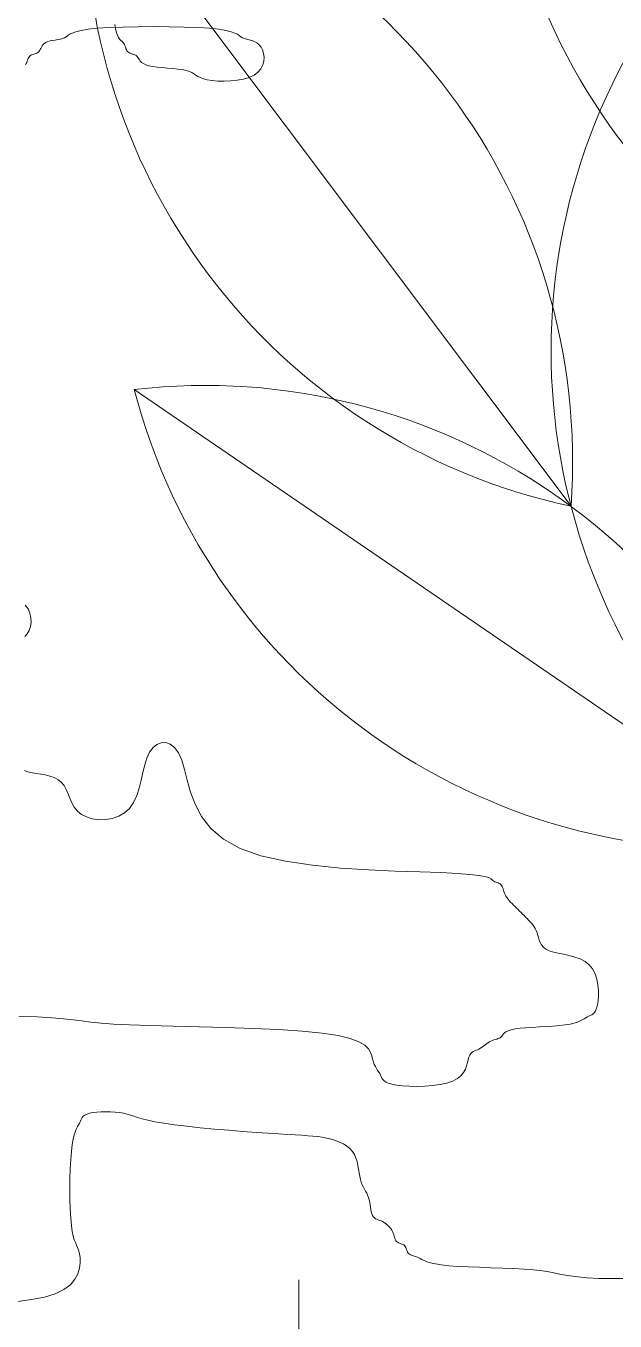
# Model space of a CAD drawing. Header units: millimetres. Extents: x 42 to 552, y 43 to 535.
# Drawn here: x 284.9611 to 285.0289, y 504.3625 to 504.5114 of the extents above; entities that cross this region are included whole.
import ezdxf

# ---------------------------------------------------------------- set-up
doc = ezdxf.new("R2010")
doc.units = ezdxf.units.MM
doc.header["$LTSCALE"] = 0.75
doc.header["$MEASUREMENT"] = 0
doc.layers.add('Gramado', color=9, linetype='Continuous', lineweight=0)

# ---------------------------------------------------------------- blocks, each defined once
blk = doc.blocks.new('arbusto8vista')
for p, q in [((-0.7884946567918405, 0.1699137298273428), (-0.7901109128615644, 0.1696511845024133)), ((-0.7863613670259895, 0.1701384686254812), (-0.7884946567918405, 0.1699137298273428)), ((-0.7836627029442127, 0.1703148990838486), (-0.7863613670259895, 0.1701384686254812)), ((-0.7805100579888631, 0.170440920839809), (-0.7836627029442127, 0.1703148990838486)), ((-0.7823701448698159, 0.1710510413536213), (-0.7821074132993431, 0.169709973101547)), ((-0.7770547591177888, 0.1705165338933909), (-0.7805100579888631, 0.170440920839809)), ((-0.7734481332888663, 0.1705417382445944), (-0.7770547591177888, 0.1705165338933909)), ((-0.7698415074599438, 0.1705165338933909), (-0.7734481332888663, 0.1705417382445944)), ((-0.7663862085888979, 0.170440920839809), (-0.7698415074599438, 0.1705165338933909)), ((-0.7632335636335483, 0.1703148990838486), (-0.7663862085888979, 0.170440920839809)), ((-0.7605348995517716, 0.1701384686254812), (-0.7632335636335483, 0.1703148990838486)), ((-0.7584016097858921, 0.1699137298273428), (-0.7605348995517716, 0.1701384686254812)), ((-0.7567853537161966, 0.1696511845024133), (-0.7584016097858921, 0.1699137298273428)), ((-0.7981985305954709, 0.1669123376997419), (-0.7985547815985399, 0.1666876097800838)), ((-0.7977487505196734, 0.1670908599297292), (-0.7981985305954709, 0.1669123376997419)), ((-0.7972233065059129, 0.1672315777679643), (-0.7977487505196734, 0.1670908599297292)), ((-0.7966474198668436, 0.1673470930850414), (-0.7972233065059129, 0.1672315777679643)), ((-0.7960463119150916, 0.1674500077515404), (-0.7966474198668436, 0.1673470930850414)), ((-0.7954452039633395, 0.1675529236380555), (-0.7960463119150916, 0.1674500077515404)), ((-0.7948693173242702, 0.1676684426151667), (-0.7954452039633395, 0.1675529236380555)), ((-0.7943438733105097, 0.1678091665534964), (-0.7948693173242702, 0.1676684426151667)), ((-0.7938940932347123, 0.1679876973236247), (-0.7943438733105097, 0.1678091665534964)), ((-0.7935262825016025, 0.1682124361217632), (-0.7938940932347123, 0.1679876973236247)), ((-0.7931710828838447, 0.1684749814467068), (-0.7935262825016025, 0.1682124361217632)), ((-0.7927402202462304, 0.1687627311228255), (-0.7931710828838447, 0.1684749814467068)), ((-0.7921454204534939, 0.1690630829745601), (-0.7927402202462304, 0.1687627311228255)), ((-0.7912984093703415, 0.1693634348262805), (-0.7921454204534939, 0.1690630829745601)), ((-0.7901109128615644, 0.1696511845024133), (-0.7912984093703415, 0.1693634348262805)), ((-0.7821074132993431, 0.169709973101547), (-0.781819459498081, 0.1687343648917334)), ((-0.781819459498081, 0.1687343648917334), (-0.78151889458141, 0.1680549056734151)), ((-0.78151889458141, 0.1680549056734151), (-0.7812183296647675, 0.1676022843958407)), ((-0.7812183296647675, 0.1676022843958407), (-0.7809303758635053, 0.1673071900082022)), ((-0.7809303758635053, 0.1673071900082022), (-0.7806676442930325, 0.1671003114597625)), ((-0.7806676442930325, 0.1671003114597625), (-0.7804427460686725, 0.1669123376997419)), ((-0.7804427460686725, 0.1669123376997419), (-0.7802640886772565, 0.1666876097800838)), ((-0.7555978572073911, 0.1693634348262805), (-0.7567853537161966, 0.1696511845024133)), ((-0.7547508461242387, 0.1690630829745601), (-0.7555978572073911, 0.1693634348262805)), ((-0.7541560463315022, 0.1687627311228255), (-0.7547508461242387, 0.1690630829745601)), ((-0.7537251836938879, 0.1684749814467068), (-0.7541560463315022, 0.1687627311228255)), ((-0.7533699840761585, 0.1682124361217632), (-0.7537251836938879, 0.1684749814467068)), ((-0.7530021733430203, 0.1679876973236247), (-0.7533699840761585, 0.1682124361217632)), ((-0.7525523932672513, 0.1678070661909032), (-0.7530021733430203, 0.1679876973236247)), ((-0.7520269492534908, 0.1676516397143786), (-0.7525523932672513, 0.1678070661909032)), ((-0.7514510626143931, 0.1674962138478691), (-0.7520269492534908, 0.1676516397143786)), ((-0.750849954662641, 0.1673155845451646), (-0.7514510626143931, 0.1674962138478691)), ((-0.7502488467109174, 0.1670845477600977), (-0.750849954662641, 0.1673155845451646)), ((-0.7496729600718197, 0.1667778994464868), (-0.7502488467109174, 0.1670845477600977)), ((-0.8017399335032849, 0.1638648416523125), (-0.8019648153547223, 0.1636863108821842)), ((-0.8014772210599972, 0.1640055655906281), (-0.8017399335032849, 0.1638648416523125)), ((-0.80118928822219, 0.1641210845677534), (-0.8014772210599972, 0.1640055655906281)), ((-0.8008887451870805, 0.1642240004542685), (-0.80118928822219, 0.1641210845677534)), ((-0.8005882021519994, 0.1643269151207676), (-0.8008887451870805, 0.1642240004542685)), ((-0.8003002693141639, 0.1644424304378447), (-0.8005882021519994, 0.1643269151207676)), ((-0.8000375568709046, 0.1645831482760798), (-0.8003002693141639, 0.1644424304378447)), ((-0.7998126750194672, 0.164761670506067), (-0.8000375568709046, 0.1645831482760798)), ((-0.7996329796317525, 0.1649863984257252), (-0.7998126750194672, 0.164761670506067)), ((-0.7994848092781979, 0.1652489310421288), (-0.7996329796317525, 0.1649863984257252)), ((-0.7993492482037823, 0.1655366667897198), (-0.7994848092781979, 0.1652489310421288)), ((-0.7992073806535984, 0.1658370041028974), (-0.7993492482037823, 0.1655366667897198)), ((-0.7990402908726253, 0.1661373414160749), (-0.7992073806535984, 0.1658370041028974)), ((-0.7988290631059272, 0.1664250771636659), (-0.7990402908726253, 0.1661373414160749)), ((-0.7985547815985399, 0.1666876097800838), (-0.7988290631059272, 0.1664250771636659)), ((-0.7802640886772565, 0.1666876097800838), (-0.7801232650910208, 0.1664250771636659)), ((-0.7801232650910208, 0.1664250771636659), (-0.7800076646536809, 0.1661373414160749)), ((-0.7800076646536809, 0.1661373414160749), (-0.7799046767088669, 0.1658370041028974)), ((-0.7799046767088669, 0.1658370041028974), (-0.7798016906002943, 0.1655366667897198)), ((-0.7798016906002943, 0.1655366667897198), (-0.7796860956715932, 0.1652489310421288)), ((-0.7796860956715932, 0.1652489310421288), (-0.7795452812664223, 0.1649863984257252)), ((-0.7795452812664223, 0.1649863984257252), (-0.779366636728497, 0.164761670506067)), ((-0.779366636728497, 0.164761670506067), (-0.7791417548770596, 0.1645831482760798)), ((-0.7791417548770596, 0.1645831482760798), (-0.7788790424338004, 0.1644424304378447)), ((-0.7788790424338004, 0.1644424304378447), (-0.7785911095959648, 0.1643269151207676)), ((-0.7785911095959648, 0.1643269151207676), (-0.7782905665608553, 0.1642240004542685)), ((-0.7782905665608553, 0.1642240004542685), (-0.7779900235257742, 0.1641210845677534)), ((-0.7779900235257742, 0.1641210845677534), (-0.7777020906879386, 0.1640055655906281)), ((-0.7777020906879386, 0.1640055655906281), (-0.7774393782446793, 0.1638648416523125)), ((-0.7774393782446793, 0.1638648416523125), (-0.7772144963932419, 0.1636863108821842)), ((-0.7491475160580592, 0.1663704355581075), (-0.7496729600718197, 0.1667778994464868)), ((-0.7486977359822902, 0.1658369520488066), (-0.7491475160580592, 0.1663704355581075)), ((-0.7483477902308664, 0.1651627465328573), (-0.7486977359822902, 0.1658369520488066)), ((-0.7481176454850527, 0.1643751232665807), (-0.7483477902308664, 0.1651627465328573)), ((-0.7480262174998131, 0.1635118881667381), (-0.7481176454850527, 0.1643751232665807)), ((-0.8027214271913294, 0.1620228237033956), (-0.8028622410609216, 0.1617602783784662)), ((-0.8026058337162851, 0.1623105733795285), (-0.8027214271913294, 0.1620228237033956)), ((-0.8025028504385432, 0.1626109252312489), (-0.8026058337162851, 0.1623105733795285)), ((-0.8023998671607728, 0.1629112770829835), (-0.8025028504385432, 0.1626109252312489)), ((-0.8022842736857285, 0.1631990267591021), (-0.8023998671607728, 0.1629112770829835)), ((-0.8021434598161363, 0.1634615720840458), (-0.8022842736857285, 0.1631990267591021)), ((-0.8019648153547223, 0.1636863108821842), (-0.8021434598161363, 0.1634615720840458)), ((-0.7772144963932419, 0.1636863108821842), (-0.777032699229494, 0.1634615720840458)), ((-0.777032699229494, 0.1634615720840458), (-0.7768698164435364, 0.1631990267591021)), ((-0.7768698164435364, 0.1631990267591021), (-0.7766943216240918, 0.1629112770829835)), ((-0.7766943216240918, 0.1629112770829835), (-0.7764746883598548, 0.1626109252312489)), ((-0.7764746883598548, 0.1626109252312489), (-0.7761793902395482, 0.1623105733795285)), ((-0.7761793902395482, 0.1623105733795285), (-0.775776900851838, 0.1620228237033956)), ((-0.775776900851838, 0.1620228237033956), (-0.7752356937854472, 0.1617602783784662)), ((-0.7752356937854472, 0.1617602783784662), (-0.7745242426290702, 0.1615355395803135)), ((-0.7745242426290702, 0.1615355395803135), (-0.7736246824775037, 0.1613570087593672)), ((-0.7736246824775037, 0.1613570087593672), (-0.7725737944499826, 0.1612162844651976)), ((-0.7725737944499826, 0.1612162844651976), (-0.7714220211718157, 0.1611007645222315)), ((-0.7714220211718157, 0.1611007645222315), (-0.7702198052683116, 0.160997846754853)), ((-0.7702198052683116, 0.160997846754853), (-0.7690175893648359, 0.1608949289874744)), ((-0.7690175893648359, 0.1608949289874744), (-0.7678658160866689, 0.1607794090445083)), ((-0.748773391657295, 0.1608465710336304), (-0.7483351748309701, 0.161709806133473)), ((-0.7483351748309701, 0.161709806133473), (-0.7480924220301404, 0.1626108471501055)), ((-0.7480924220301404, 0.1626108471501055), (-0.7480262174998131, 0.1635118881667381)), ((-0.7678658160866689, 0.1607794090445083), (-0.7668149280591479, 0.1606386847503387)), ((-0.7668149280591479, 0.1606386847503387), (-0.7659153679075814, 0.1604601539293782)), ((-0.7659153679075814, 0.1604601539293782), (-0.7651997131990811, 0.1602354151312397)), ((-0.7651997131990811, 0.1602354151312397), (-0.7646290812679126, 0.1599728698063103)), ((-0.7646290812679126, 0.1599728698063103), (-0.7641467243901161, 0.1596851201301774)), ((-0.7641467243901161, 0.1596851201301774), (-0.7636958948417316, 0.159384768278457)), ((-0.7636958948417316, 0.159384768278457), (-0.7632198448987708, 0.1590844164267224)), ((-0.7632198448987708, 0.1590844164267224), (-0.7626618268373306, 0.1587966667505896)), ((-0.7626618268373306, 0.1587966667505896), (-0.7619650929333943, 0.1585341214256601)), ((-0.7619650929333943, 0.1585341214256601), (-0.7610728954630304, 0.1583093826275217)), ((-0.7610728954630304, 0.1583093826275217), (-0.7599484534600265, 0.1581350524809295)), ((-0.7599484534600265, 0.1581350524809295), (-0.7586348529892177, 0.15802373290731)), ((-0.7586348529892177, 0.15802373290731), (-0.7571951468732436, 0.1579880257772714)), ((-0.7571951468732436, 0.1579880257772714), (-0.7556923879346584, 0.1580405329614081)), ((-0.7556923879346584, 0.1580405329614081), (-0.7541896289960732, 0.1581938563302856)), ((-0.7541896289960732, 0.1581938563302856), (-0.7527499228800707, 0.1584605977545124)), ((-0.7527499228800707, 0.1584605977545124), (-0.7514363224092904, 0.1588533591046968)), ((-0.7514363224092904, 0.1588533591046968), (-0.7503118804062865, 0.1593847422514045)), ((-0.7503118804062865, 0.1593847422514045), (-0.749425988264079, 0.1600589477673395)), ((-0.749425988264079, 0.1600589477673395), (-0.748773391657295, 0.1608465710336304))]:
    blk.add_line(p, q)
blk = doc.blocks.new('arbusto7vista')
for p, q in [((-0.6185525790797612, 0.6391682694651308), (-0.5072094046101085, 0.4907212000931196)), ((-0.6076497003231225, 0.5175646934127229), (-0.4545351143242442, 0.412732644589326)), ((-0.6320800507320143, 0.4670997612771117), (-0.6327482636473576, 0.4680009224655066)), ((-0.6316390848643323, 0.4661120886146222), (-0.6320800507320143, 0.4670997612771117)), ((-0.6314091343746213, 0.4650811602150924), (-0.6316390848643323, 0.4661120886146222)), ((-0.6313739675932482, 0.4640502318155626), (-0.6314091343746213, 0.4650811602150924)), ((-0.6322748528024817, 0.4613900039874181), (-0.6318230584768116, 0.4621613979646781)), ((-0.6318230584768116, 0.4621613979646781), (-0.6315173528505227, 0.4630625591530872)), ((-0.6315173528505227, 0.4630625591530872), (-0.6313739675932482, 0.4640502318155626)), ((-0.6328537987265292, 0.4607799178882885), (-0.6322748528024817, 0.4613900039874181)), ((-0.6033386500847371, 0.4352238789267631), (-0.6041105670682043, 0.4341677137947215)), ((-0.6024368779077918, 0.4359556245059366), (-0.6033386500847371, 0.4352238789267631)), ((-0.6014485356018611, 0.4363413223587571), (-0.6024368779077918, 0.4359556245059366)), ((-0.6004169082314377, 0.4363593443116685), (-0.6014485356018611, 0.4363413223587571)), ((-0.5993852808610143, 0.4359880621911714), (-0.6004169082314377, 0.4363593443116685)), ((-0.5983969385550836, 0.4352058478237097), (-0.5993852808610143, 0.4359880621911714)), ((-0.5974951663781383, 0.4339910730357701), (-0.5983969385550836, 0.4352058478237097)), ((-0.6047255756928678, 0.4328177688952479), (-0.6052215503901834, 0.4312407304612975)), ((-0.6041105670682043, 0.4341677137947215), (-0.6047255756928678, 0.4328177688952479)), ((-0.596723249394671, 0.4323221096538248), (-0.5974951663781383, 0.4339910730357701)), ((-0.5960911069073518, 0.4302007598985966), (-0.596723249394671, 0.4323221096538248)), ((-0.6324262135007643, 0.4297465334840354), (-0.6329095639231639, 0.4299718174268747)), ((-0.6318130083439257, 0.4295536904289747), (-0.6324262135007643, 0.4297465334840354)), ((-0.6310410913604585, 0.4293977938388593), (-0.6318130083439257, 0.4295536904289747)), ((-0.6301393191835132, 0.4292581170826111), (-0.6310410913604585, 0.4293977938388593)), ((-0.6291509768775825, 0.4291076254771014), (-0.6301393191835132, 0.4292581170826111)), ((-0.6281193495071591, 0.4289192843391731), (-0.6291509768775825, 0.4291076254771014)), ((-0.6056525974907743, 0.429512296337677), (-0.6060728233252348, 0.4277081643692213)), ((-0.6052215503901834, 0.4312407304612975), (-0.6056525974907743, 0.429512296337677)), ((-0.5954751951715878, 0.4277225475677255), (-0.5960911069073518, 0.4302007598985966)), ((-0.6270877221367357, 0.4286660589856552), (-0.6281193495071591, 0.4289192843391731)), ((-0.626099379830805, 0.4283209147334333), (-0.6270877221367357, 0.4286660589856552)), ((-0.6251976076538597, 0.4278568168993218), (-0.626099379830805, 0.4283209147334333)), ((-0.6244256906703924, 0.4272467308001922), (-0.6251976076538597, 0.4278568168993218)), ((-0.623810682045729, 0.4264753368229179), (-0.6244256906703924, 0.4272467308001922)), ((-0.6233147073484133, 0.425574175634523), (-0.623810682045729, 0.4264753368229179)), ((-0.6060728233252348, 0.4277081643692213), (-0.6065363342241596, 0.4259040324007799)), ((-0.5947186046809634, 0.4250064268530735), (-0.5954751951715878, 0.4277225475677255)), ((-0.6228836602478225, 0.4245865029720335), (-0.6233147073484133, 0.425574175634523)), ((-0.6224634344133619, 0.4235555745725037), (-0.6228836602478225, 0.4245865029720335)), ((-0.6219999235144087, 0.4225246461729739), (-0.6224634344133619, 0.4235555745725037)), ((-0.6070972365182286, 0.4241755982771593), (-0.6078096365380077, 0.4225985598431947)), ((-0.6065363342241596, 0.4259040324007799), (-0.6070972365182286, 0.4241755982771593)), ((-0.5936644259290347, 0.4221713519465595), (-0.5947186046809634, 0.4250064268530735)), ((-0.6214390212203682, 0.4215369735104986), (-0.6219999235144087, 0.4225246461729739)), ((-0.6207266212005607, 0.4206358123220895), (-0.6214390212203682, 0.4215369735104986)), ((-0.6198086171244483, 0.4198644183448295), (-0.6207266212005607, 0.4206358123220895)), ((-0.6098855160893493, 0.4201861416071324), (-0.611238174354753, 0.4194102385959582)), ((-0.6087276406141484, 0.4212486149437353), (-0.6098855160893493, 0.4201861416071324)), ((-0.6078096365380077, 0.4225985598431947), (-0.6087276406141484, 0.4212486149437353)), ((-0.5921557494094145, 0.4193362770400313), (-0.5936644259290347, 0.4221713519465595)), ((-0.6186507416492475, 0.4192615415352066), (-0.6198086171244483, 0.4198644183448295)), ((-0.6172980833838153, 0.418847908727642), (-0.6186507416492475, 0.4192615415352066)), ((-0.6158155699249335, 0.4186397409760474), (-0.6172980833838153, 0.418847908727642)), ((-0.6142681288692984, 0.418653259334306), (-0.6158155699249335, 0.4186397409760474)), ((-0.6127206878136633, 0.4189046848563152), (-0.6142681288692984, 0.418653259334306)), ((-0.611238174354753, 0.4194102385959582), (-0.6127206878136633, 0.4189046848563152)), ((-0.5900356656156305, 0.4166201563253793), (-0.5921557494094145, 0.4193362770400313)), ((-0.5871472650412954, 0.4141419439945082), (-0.5900356656156305, 0.4166201563253793)), ((-0.5833336381799938, 0.4120205942392801), (-0.5871472650412954, 0.4141419439945082)), ((-0.5785091161010882, 0.410344421567828), (-0.5833336381799938, 0.4120205942392801)), ((-0.5728729921771105, 0.4090791817533415), (-0.5785091161010882, 0.410344421567828)), ((-0.566695800356456, 0.4081599908852525), (-0.5728729921771105, 0.4090791817533415)), ((-0.5602480745874345, 0.4075219650529789), (-0.566695800356456, 0.4081599908852525)), ((-0.5538003488184131, 0.4071002203459528), (-0.5602480745874345, 0.4075219650529789)), ((-0.5476231569977301, 0.4068298728536064), (-0.5538003488184131, 0.4071002203459528)), ((-0.5419870330737808, 0.4066460386653858), (-0.5476231569977301, 0.4068298728536064)), ((-0.5371625109948468, 0.4064838338706949), (-0.5419870330737808, 0.4066460386653858)), ((-0.5333515894883476, 0.4062909908156342), (-0.5371625109948468, 0.4064838338706949)), ((-0.5304821263975157, 0.4060657068727949), (-0.5333515894883476, 0.4062909908156342)), ((-0.5284134443446646, 0.4058187956714363), (-0.5304821263975157, 0.4060657068727949)), ((-0.5270048659520796, 0.4055610708408324), (-0.5284134443446646, 0.4058187956714363)), ((-0.5261157138420458, 0.4053033460102142), (-0.5270048659520796, 0.4055610708408324)), ((-0.5256053106368768, 0.4050564348088699), (-0.5261157138420458, 0.4053033460102142)), ((-0.5253329789588577, 0.4048311508660305), (-0.5256053106368768, 0.4050564348088699)), ((-0.5251580414302452, 0.4046383078109557), (-0.5253329789588577, 0.4048311508660305)), ((-0.5249650703708539, 0.404485114678991), (-0.5251580414302452, 0.4046383078109557)), ((-0.5247396368902173, 0.4043643621297974), (-0.5249650703708539, 0.404485114678991)), ((-0.524492561795455, 0.4042652362290937), (-0.5247396368902173, 0.4043643621297974)), ((-0.5242346658936299, 0.4041769230426411), (-0.524492561795455, 0.4042652362290937)), ((-0.5239767699918048, 0.4040886086361724), (-0.5242346658936299, 0.4041769230426411)), ((-0.5237296948970425, 0.4039894790754204), (-0.5239767699918048, 0.4040886086361724)), ((-0.5235042614164058, 0.4038687204261322), (-0.5237296948970425, 0.4039894790754204)), ((-0.5233112903569861, 0.4037155187540407), (-0.5235042614164058, 0.4038687204261322)), ((-0.5231579955136567, 0.4035217636846937), (-0.5233112903569861, 0.4037155187540407)), ((-0.5230371626324768, 0.4032901590829425), (-0.5231579955136567, 0.4035217636846937)), ((-0.5229379704473445, 0.4030261123733965), (-0.5230371626324768, 0.4032901590829425)), ((-0.522849597692101, 0.4027350309806934), (-0.5229379704473445, 0.4030261123733965)), ((-0.5227612231006447, 0.4024223223294854), (-0.522849597692101, 0.4027350309806934)), ((-0.5226620254068735, 0.4020933938444102), (-0.5227612231006447, 0.4024223223294854)), ((-0.5225411833446287, 0.4017536529500774), (-0.5226620254068735, 0.4020933938444102)), ((-0.5223878756478086, 0.4014085070711531), (-0.5225411833446287, 0.4017536529500774)), ((-0.5221939864815681, 0.4010624622931687), (-0.5223878756478086, 0.4014085070711531)), ((-0.5219622217362598, 0.4007164193452013), (-0.5221939864815681, 0.4010624622931687)), ((-0.5216979927335217, 0.40037037761725), (-0.5219622217362598, 0.4007164193452013)), ((-0.52140671079502, 0.4000243364992997), (-0.5216979927335217, 0.40037037761725)), ((-0.5210937872423642, 0.3996782953813636), (-0.52140671079502, 0.4000243364992997)), ((-0.5207646333972207, 0.3993322536534123), (-0.5210937872423642, 0.3996782953813636)), ((-0.5204246605811989, 0.3989862107054449), (-0.5207646333972207, 0.3993322536534123)), ((-0.5200792801159935, 0.3986401659274463), (-0.5204246605811989, 0.3989862107054449)), ((-0.5197330012832424, 0.3982941188619122), (-0.5200792801159935, 0.3986401659274463)), ((-0.5193867252048108, 0.3979480696613535), (-0.5197330012832424, 0.3982941188619122)), ((-0.5190404509625921, 0.3976020186307636), (-0.5193867252048108, 0.3979480696613535)), ((-0.5186941776384799, 0.3972559660751642), (-0.5190404509625921, 0.3976020186307636)), ((-0.5183479043143677, 0.3969099122995345), (-0.5186941776384799, 0.3972559660751642)), ((-0.518001630072149, 0.3965638576088963), (-0.5183479043143677, 0.3969099122995345)), ((-0.5176553539937174, 0.396217802308243), (-0.518001630072149, 0.3965638576088963)), ((-0.5173090751609664, 0.3958717467025821), (-0.5176553539937174, 0.396217802308243)), ((-0.516963694695761, 0.3955247899103256), (-0.5173090751609664, 0.3958717467025821)), ((-0.5166237218797392, 0.3951724263034322), (-0.516963694695761, 0.3955247899103256)), ((-0.5162945680345956, 0.3948092490672934), (-0.5166237218797392, 0.3951724263034322)), ((-0.5159816444819398, 0.3944298513872582), (-0.5162945680345956, 0.3948092490672934)), ((-0.5156903625434381, 0.394028826448718), (-0.5159816444819398, 0.3944298513872582)), ((-0.5154261335407, 0.3936007674370359), (-0.5156903625434381, 0.394028826448718)), ((-0.5151943687953917, 0.3931402675375892), (-0.5154261335407, 0.3936007674370359)), ((-0.5150004796291512, 0.3926419199357412), (-0.5151943687953917, 0.3931402675375892)), ((-0.5148435647671192, 0.392103922410783), (-0.5150004796291512, 0.3926419199357412)), ((-0.5146974725483346, 0.3915388911176905), (-0.5148435647671192, 0.392103922410783)), ((-0.5145297387154528, 0.3909630468053535), (-0.5146974725483346, 0.3915388911176905)), ((-0.5143078990109871, 0.390392610222662), (-0.5145297387154528, 0.3909630468053535)), ((-0.5139994891775359, 0.3898438021184916), (-0.5143078990109871, 0.390392610222662)), ((-0.5135720449576695, 0.3893328432417462), (-0.5139994891775359, 0.3898438021184916)), ((-0.5129931020939864, 0.3888759543413016), (-0.5135720449576695, 0.3893328432417462)), ((-0.5122301963290283, 0.3884893561660618), (-0.5129931020939864, 0.3888759543413016)), ((-0.5112652919132472, 0.3881802579038691), (-0.5122301963290283, 0.3884893561660618)), ((-0.5101380671284517, 0.3879198224983327), (-0.5112652919132472, 0.3881802579038691)), ((-0.5089026287643037, 0.387670201332071), (-0.5101380671284517, 0.3879198224983327)), ((-0.5076130836105222, 0.3873935457876598), (-0.5089026287643037, 0.387670201332071)), ((-0.5063235384567122, 0.3870520072477035), (-0.5076130836105222, 0.3873935457876598)), ((-0.5050881000925642, 0.3866077370947778), (-0.5063235384567122, 0.3870520072477035)), ((-0.5039608753077687, 0.3860228867114586), (-0.5050881000925642, 0.3866077370947778)), ((-0.5029959708919876, 0.3852596074803643), (-0.5039608753077687, 0.3860228867114586)), ((-0.5022348687479052, 0.3842953704480294), (-0.5029959708919876, 0.3852596074803643)), ((-0.5016685512302388, 0.3831689253167951), (-0.5022348687479052, 0.3842953704480294)), ((-0.5012753758067845, 0.381934341452947), (-0.5016685512302388, 0.3831689253167951)), ((-0.5010336999452534, 0.3806456882228133), (-0.5012753758067845, 0.381934341452947)), ((-0.5009218811134133, 0.3793570349926796), (-0.5010336999452534, 0.3806456882228133)), ((-0.5009182767790321, 0.3781224511288457), (-0.5009218811134133, 0.3793570349926796)), ((-0.5013430306398448, 0.3752693908699314), (-0.5011491414736042, 0.3760317689652624)), ((-0.5011491414736042, 0.3760317689652624), (-0.5010012444098493, 0.3769960059975972)), ((-0.5010012444098493, 0.3769960059975972), (-0.5009182767790321, 0.3781224511288457)), ((-0.6342118953977263, 0.3734102953128513), (-0.6299663356157623, 0.3732634017945031)), ((-0.6299663356157623, 0.3732634017945031), (-0.6265918910466155, 0.3730705478609337)), ((-0.6265918910466155, 0.3730705478609337), (-0.6239208310707625, 0.3728452512095686)), ((-0.6239208310707625, 0.3728452512095686), (-0.621704265190175, 0.3725983260796824)), ((-0.621704265190175, 0.3725983260796824), (-0.61969330290691, 0.3723405867105214)), ((-0.5051314090278538, 0.3723405867105214), (-0.5046183064355887, 0.3725983260796824)), ((-0.5046183064355887, 0.3725983260796824), (-0.5041863631097101, 0.3728452512095686)), ((-0.5041863631097101, 0.3728452512095686), (-0.503808524737309, 0.3730705478609337)), ((-0.503808524737309, 0.3730705478609337), (-0.5034577370054194, 0.3732634017945031)), ((-0.5034577370054194, 0.3732634017945031), (-0.503112356540214, 0.3734202081113409)), ((-0.503112356540214, 0.3734202081113409), (-0.5027723837241922, 0.3735661992739097)), ((-0.5027723837241922, 0.3735661992739097), (-0.5024432298790487, 0.3737338170849824)), ((-0.5024432298790487, 0.3737338170849824), (-0.5021303063263929, 0.3739555033473323)), ((-0.5021303063263929, 0.3739555033473323), (-0.5018390243878912, 0.3742636998637607)), ((-0.5018390243878912, 0.3742636998637607), (-0.501574795385153, 0.3746908484370266)), ((-0.501574795385153, 0.3746908484370266), (-0.5013430306398448, 0.3752693908699314)), ((-0.61969330290691, 0.3723405867105214), (-0.6176390537229111, 0.3720828473413746)), ((-0.6176390537229111, 0.3720828473413746), (-0.6152926271402066, 0.3718359222114884)), ((-0.6152926271402066, 0.3718359222114884), (-0.6124051326607969, 0.3716106255601233)), ((-0.6124051326607969, 0.3716106255601233), (-0.6087276797867105, 0.3714177716265539)), ((-0.6087276797867105, 0.3714177716265539), (-0.6040961451401188, 0.371262767581257)), ((-0.6040961451401188, 0.371262767581257), (-0.5986854738239913, 0.3711293923194887)), ((-0.5986854738239913, 0.3711293923194887), (-0.5927553780615256, 0.3709960176677356)), ((-0.5927553780615256, 0.3709960176677356), (-0.5865655700758907, 0.3708410154524557)), ((-0.5865655700758907, 0.3708410154524557), (-0.5803757620902559, 0.3706427575001356)), ((-0.5803757620902559, 0.3706427575001356), (-0.5744456663277901, 0.3703796156372476)), ((-0.5744456663277901, 0.3703796156372476), (-0.5690349950116627, 0.370029961690264)), ((-0.5690349950116627, 0.370029961690264), (-0.5644034603650709, 0.3695721674856713)), ((-0.5644034603650709, 0.3695721674856713), (-0.5607449447449255, 0.3689927154276944)), ((-0.5228162301705765, 0.3693144020894579), (-0.5225610281472086, 0.3695721414586188)), ((-0.5225610281472086, 0.3695721414586188), (-0.5221976107082469, 0.3698298808277656)), ((-0.5221976107082469, 0.3698298808277656), (-0.5216881031928153, 0.370076805957666)), ((-0.5216881031928153, 0.370076805957666), (-0.5209946309398958, 0.370302102609017)), ((-0.5209946309398958, 0.370302102609017), (-0.5200793192885556, 0.3704949565425864)), ((-0.5200793192885556, 0.3704949565425864), (-0.5189205257065055, 0.3706481582655101)), ((-0.5189205257065055, 0.3706481582655101), (-0.5175615361764301, 0.3707689172706381)), ((-0.5175615361764301, 0.3707689172706381), (-0.516061868809544, 0.370868047797245)), ((-0.516061868809544, 0.370868047797245), (-0.5144810417172323, 0.3709563640845772)), ((-0.5144810417172323, 0.3709563640845772), (-0.512878573010795, 0.3710446803719094)), ((-0.512878573010795, 0.3710446803719094), (-0.5113139808015035, 0.3711438108985021)), ((-0.5113139808015035, 0.3711438108985021), (-0.5098467832007145, 0.3712645699036301)), ((-0.5098467832007145, 0.3712645699036301), (-0.5085364983196996, 0.3714177716265539)), ((-0.5085364983196996, 0.3714177716265539), (-0.5074282155324283, 0.3716106255601233)), ((-0.5074282155324283, 0.3716106255601233), (-0.5065093092633219, 0.3718359222114884)), ((-0.5065093092633219, 0.3718359222114884), (-0.5057527251994429, 0.3720828473413746)), ((-0.5057527251994429, 0.3720828473413746), (-0.5051314090278538, 0.3723405867105214)), ((-0.5607449447449255, 0.3689927154276944), (-0.55799001104333, 0.3683105302317387)), ((-0.55799001104333, 0.3683105302317387), (-0.5560033922860725, 0.3675526471909478)), ((-0.5560033922860725, 0.3675526471909478), (-0.5546498214989697, 0.3667461015984941)), ((-0.5546498214989697, 0.3667461015984941), (-0.5537940317078665, 0.3659179287475069)), ((-0.527697501044571, 0.3662991382558971), (-0.5273512072925826, 0.3665460494572415)), ((-0.5273512072925826, 0.3665460494572415), (-0.527004914917768, 0.3668037742878596)), ((-0.527004914917768, 0.3668037742878596), (-0.5266586243791664, 0.3670614991184635)), ((-0.5266586243791664, 0.3670614991184635), (-0.5263123361358168, 0.3673084103198079)), ((-0.5263123361358168, 0.3673084103198079), (-0.5259660506467867, 0.3675336942626473)), ((-0.5259660506467867, 0.3675336942626473), (-0.5256197683711434, 0.3677265373177221)), ((-0.5256197683711434, 0.3677265373177221), (-0.5252743913488018, 0.3678797304496868)), ((-0.5252743913488018, 0.3678797304496868), (-0.524934427943407, 0.3680004829988945)), ((-0.524934427943407, 0.3680004829988945), (-0.5246052880993943, 0.368099608899584)), ((-0.5246052880993943, 0.368099608899584), (-0.5242923817612279, 0.3681879220860367)), ((-0.5242923817612279, 0.3681879220860367), (-0.5240011188734286, 0.3682762364925054)), ((-0.5240011188734286, 0.3682762364925054), (-0.5237369093804887, 0.3683753660532574)), ((-0.5237369093804887, 0.3683753660532574), (-0.5235051632268437, 0.3684961247025598)), ((-0.5235051632268437, 0.3684961247025598), (-0.5233112903569861, 0.3686493263746513)), ((-0.5233112903569861, 0.3686493263746513), (-0.5231534866145182, 0.3688421803082065)), ((-0.5231534866145182, 0.3688421803082065), (-0.5230010914393688, 0.3690674769595716)), ((-0.5230010914393688, 0.3690674769595716), (-0.5228162301705765, 0.3693144020894579)), ((-0.5537940317078665, 0.3659179287475069), (-0.5533007559385794, 0.365095163931187)), ((-0.5533007559385794, 0.365095163931187), (-0.5530347272169536, 0.3643048424426638)), ((-0.5530347272169536, 0.3643048424426638), (-0.5528606785687771, 0.3635739995751095)), ((-0.5528606785687771, 0.3635739995751095), (-0.5526676911364632, 0.3629233623154278)), ((-0.5310161603717631, 0.3627810049763838), (-0.5308574438780909, 0.3634568822219393)), ((-0.5308574438780909, 0.3634568822219393), (-0.5306987255482056, 0.3640354331441387)), ((-0.5306987255482056, 0.3640354331441387), (-0.5305048363054539, 0.3644932272979133)), ((-0.5305048363054539, 0.3644932272979133), (-0.5302730710245669, 0.3648428808890571)), ((-0.5302730710245669, 0.3648428808890571), (-0.530008840568172, 0.3651060217860902)), ((-0.530008840568172, 0.3651060217860902), (-0.5297175557988396, 0.3653042778575468)), ((-0.5297175557988396, 0.3653042778575468), (-0.5294046275791402, 0.3654592769719471)), ((-0.5294046275791402, 0.3654592769719471), (-0.5290754667716726, 0.365592646997797)), ((-0.5290754667716726, 0.365592646997797), (-0.5287354842390357, 0.3657260158036451)), ((-0.5287354842390357, 0.3657260158036451), (-0.5283900908438284, 0.3658810112579829)), ((-0.5283900908438284, 0.3658810112579829), (-0.528043795714666, 0.3660738543130577)), ((-0.528043795714666, 0.3660738543130577), (-0.527697501044571, 0.3662991382558971)), ((-0.5526676911364632, 0.3629233623154278), (-0.552442238528613, 0.3623484244256048)), ((-0.552442238528613, 0.3623484244256048), (-0.5521951424704241, 0.3618383713613724)), ((-0.5521951424704241, 0.3618383713613724), (-0.5519372246870375, 0.3613823885784484)), ((-0.5519372246870375, 0.3613823885784484), (-0.551679306903651, 0.3609696615325646)), ((-0.551679306903651, 0.3609696615325646), (-0.5514322108454621, 0.3605893756794529)), ((-0.5514322108454621, 0.3605893756794529), (-0.5512067582376119, 0.3602307164748453)), ((-0.5325167092742049, 0.3597530749162701), (-0.5319251494804291, 0.3604938363774011)), ((-0.5319251494804291, 0.3604938363774011), (-0.5315067281084396, 0.3612670399463269)), ((-0.5315067281084396, 0.3612670399463269), (-0.5312181600937151, 0.3620402435152528)), ((-0.5312181600937151, 0.3620402435152528), (-0.5310161603717631, 0.3627810049763838)), ((-0.5512067582376119, 0.3602307164748453), (-0.551013770805298, 0.3598828693744736)), ((-0.551013770805298, 0.3598828693744736), (-0.5508550524753844, 0.3595377234955492)), ((-0.5508550524753844, 0.3595377234955492), (-0.5506963359817121, 0.3591979826012306)), ((-0.5506963359817121, 0.3591979826012306), (-0.5504943362597601, 0.3588690541161412)), ((-0.5504943362597601, 0.3588690541161412), (-0.5502057682450356, 0.3585563454649332)), ((-0.5502057682450356, 0.3585563454649332), (-0.5497873468730461, 0.3582652640722301)), ((-0.5497873468730461, 0.3582652640722301), (-0.5491957870792703, 0.3580012173626841)), ((-0.5491957870792703, 0.3580012173626841), (-0.5483878037992724, 0.3577696127609329)), ((-0.5483878037992724, 0.3577696127609329), (-0.5473201119685314, 0.3575758576916002)), ((-0.5473201119685314, 0.3575758576916002), (-0.5459692654339108, 0.3574262606642549)), ((-0.5390509112192774, 0.3574767208107374), (-0.5373213226656048, 0.3577056175826101)), ((-0.5373213226656048, 0.3577056175826101), (-0.5357432309195644, 0.3580426549171278)), ((-0.5357432309195644, 0.3580426549171278), (-0.5343923843849723, 0.3584986467485152)), ((-0.5343923843849723, 0.3584986467485152), (-0.5333246925542028, 0.3590771976707146)), ((-0.5333246925542028, 0.3590771976707146), (-0.5325167092742049, 0.3597530749162701)), ((-0.5459692654339108, 0.3574262606642549), (-0.5443911736878704, 0.3573307345282473)), ((-0.5443911736878704, 0.3573307345282473), (-0.5426615851341978, 0.3573000932178161)), ((-0.5426615851341978, 0.3573000932178161), (-0.5408562481767376, 0.3573451506672143)), ((-0.5408562481767376, 0.3573451506672143), (-0.5390509112192774, 0.3574767208107374)), ((-0.6202704224104423, 0.3488092965832266), (-0.6204633934698336, 0.3484560425157213)), ((-0.6201144222123105, 0.3491544424621509), (-0.6202704224104423, 0.3488092965832266)), ((-0.6199746518476275, 0.3494941833564695), (-0.6201144222123105, 0.3491544424621509)), ((-0.6198240579215906, 0.3498231118415589), (-0.6199746518476275, 0.3494941833564695)), ((-0.6196355870392836, 0.3501358204927669), (-0.6198240579215906, 0.3498231118415589)), ((-0.6193821858059323, 0.3504269018854558), (-0.6196355870392836, 0.3501358204927669)), ((-0.6190368008267058, 0.3506909485950018), (-0.6193821858059323, 0.3504269018854558)), ((-0.6185723787067161, 0.3509225531967672), (-0.6190368008267058, 0.3506909485950018)), ((-0.6179618660511608, 0.3511163082661), (-0.6185723787067161, 0.3509225531967672)), ((-0.6171890309608727, 0.3512677076158184), (-0.6179618660511608, 0.3511163082661)), ((-0.6162809275192558, 0.3513758500084663), (-0.6171890309608727, 0.3512677076158184)), ((-0.6152754313053492, 0.3514407354440579), (-0.6162809275192558, 0.3513758500084663)), ((-0.6142104178982493, 0.3514623639225931), (-0.6152754313053492, 0.3514407354440579)), ((-0.6131237628770236, 0.3514407354440579), (-0.6142104178982493, 0.3514623639225931)), ((-0.6120533418206833, 0.3513758500084663), (-0.6131237628770236, 0.3514407354440579)), ((-0.6110370303083812, 0.3512677076158184), (-0.6120533418206833, 0.3513758500084663)), ((-0.6101127039190999, 0.3511163082661), (-0.6110370303083812, 0.3512677076158184)), ((-0.6092993005954384, 0.3509225531967672), (-0.6101127039190999, 0.3511163082661)), ((-0.6085400077338647, 0.3506909485950018), (-0.6092993005954384, 0.3509225531967672)), ((-0.6077590750943784, 0.3504269018854558), (-0.6085400077338647, 0.3506909485950018)), ((-0.606880752436922, 0.3501358204927669), (-0.6077590750943784, 0.3504269018854558)), ((-0.6058292895215232, 0.3498231118415589), (-0.606880752436922, 0.3501358204927669)), ((-0.6045289361080961, 0.3494941833564695), (-0.6058292895215232, 0.3498231118415589)), ((-0.6029039419566686, 0.3491544424621509), (-0.6045289361080961, 0.3494941833564695)), ((-0.6008785568271833, 0.3488092965832266), (-0.6029039419566686, 0.3491544424621509)), ((-0.5984076911161935, 0.3484641529918378), (-0.6008785568271833, 0.3488092965832266)), ((-0.6214516938489112, 0.346177923705028), (-0.6216987689436735, 0.345175836631924)), ((-0.6211937979470576, 0.3469637314829015), (-0.6214516938489112, 0.346177923705028)), ((-0.6209359020452325, 0.3475765163126141), (-0.6211937979470576, 0.3469637314829015)), ((-0.6206888269504702, 0.348059534541207), (-0.6209359020452325, 0.3475765163126141)), ((-0.6204633934698336, 0.3484560425157213), (-0.6206888269504702, 0.348059534541207)), ((-0.5955688977664977, 0.3481244183500962), (-0.5984076911161935, 0.3484641529918378)), ((-0.5924703903573914, 0.3477954991676597), (-0.5955688977664977, 0.3481244183500962)), ((-0.5892203824682269, 0.347482801954115), (-0.5924703903573914, 0.3477954991676597)), ((-0.5859270876783853, 0.3471917332191055), (-0.5892203824682269, 0.347482801954115)), ((-0.582698719567162, 0.3469276994722463), (-0.5859270876783853, 0.3471917332191055)), ((-0.5796434917139095, 0.3466961072231669), (-0.582698719567162, 0.3469276994722463)), ((-0.5768696176979802, 0.3465023629814965), (-0.5796434917139095, 0.3466961072231669)), ((-0.5744591595908162, 0.3463491698495318), (-0.5768696176979802, 0.3465023629814965)), ((-0.5723895734322468, 0.3462284173003241), (-0.5744591595908162, 0.3463491698495318)), ((-0.5706121637543049, 0.3461292913996346), (-0.5723895734322468, 0.3462284173003241)), ((-0.5690782350889094, 0.3460409782131819), (-0.5706121637543049, 0.3461292913996346)), ((-0.5677390919680647, 0.3459526638067132), (-0.5690782350889094, 0.3460409782131819)), ((-0.5665460389237467, 0.3458535342459612), (-0.5677390919680647, 0.3459526638067132)), ((-0.5654503804879027, 0.3457327755966588), (-0.5665460389237467, 0.3458535342459612)), ((-0.5644034211925089, 0.3455795739245673), (-0.5654503804879027, 0.3457327755966588)), ((-0.5633672866826487, 0.3453840165328614), (-0.5644034211925089, 0.3455795739245673)), ((-0.6219242024242817, 0.3439142139165341), (-0.6221171734837014, 0.3423497992118314)), ((-0.6216987689436735, 0.345175836631924), (-0.6219242024242817, 0.3439142139165341)), ((-0.5623473870558087, 0.34513979567447), (-0.5633672866826487, 0.3453840165328614)), ((-0.5613599535226399, 0.3448415048397635), (-0.5623473870558087, 0.34513979567447)), ((-0.5604212172936798, 0.344483737519127), (-0.5613599535226399, 0.3448415048397635)), ((-0.5595474095795794, 0.344061087202931), (-0.5604212172936798, 0.344483737519127)), ((-0.558754761590933, 0.3435681473815606), (-0.5595474095795794, 0.344061087202931)), ((-0.5580595045383347, 0.3429995115453721), (-0.558754761590933, 0.3435681473815606)), ((-0.5574778696324074, 0.3423497731847789), (-0.5580595045383347, 0.3429995115453721)), ((-0.6222686647826663, 0.3404618653783587), (-0.6223768728533798, 0.338319802107236)), ((-0.6221171734837014, 0.3423497992118314), (-0.6222686647826663, 0.3404618653783587)), ((-0.5570197757932647, 0.3416180314181503), (-0.5574778696324074, 0.3423497731847789)), ((-0.5566698927791549, 0.3408214078759784), (-0.5570197757932647, 0.3416180314181503)), ((-0.5564065780578176, 0.3399815298167823), (-0.5566698927791549, 0.3408214078759784)), ((-0.5562081890969921, 0.3391200244990813), (-0.5564065780578176, 0.3399815298167823)), ((-0.6223768728533798, 0.338319802107236), (-0.6224417976957852, 0.3360155282971817)), ((-0.5560530833644464, 0.3382585191813803), (-0.5562081890969921, 0.3391200244990813)), ((-0.5559196183279198, 0.3374186411221842), (-0.5560530833644464, 0.3382585191813803)), ((-0.5557861514552087, 0.3366220175800123), (-0.5559196183279198, 0.3374186411221842)), ((-0.6224417976957852, 0.3360155282971817), (-0.6224634393099393, 0.3336409628469141)), ((-0.5556310402140241, 0.3358902758133837), (-0.5557861514552087, 0.3366220175800123)), ((-0.5554380527817102, 0.3352387351304031), (-0.5556310402140241, 0.3358902758133837)), ((-0.55521260017386, 0.3346574830375886), (-0.5554380527817102, 0.3352387351304031)), ((-0.5549655041156711, 0.3341302990910577), (-0.55521260017386, 0.3346574830375886)), ((-0.5547075863322846, 0.3336409628469141), (-0.5549655041156711, 0.3341302990910577)), ((-0.6224634393099393, 0.3336409628469141), (-0.6224417976957852, 0.3312880246551657)), ((-0.6224417976957852, 0.3312880246551657), (-0.6223768728533798, 0.3290486326206548)), ((-0.554449668548898, 0.3331732538613039), (-0.5547075863322846, 0.3336409628469141)), ((-0.5542025724907091, 0.3327109516903022), (-0.554449668548898, 0.3331732538613039)), ((-0.5539771198828589, 0.3322378358900551), (-0.5542025724907091, 0.3327109516903022)), ((-0.553784132450545, 0.3317376860166661), (-0.5539771198828589, 0.3322378358900551)), ((-0.5536308246771853, 0.3311996884917079), (-0.553784132450545, 0.3317376860166661)), ((-0.5535099820793903, 0.3306346571986154), (-0.5536308246771853, 0.3311996884917079)), ((-0.6223768728533798, 0.3290486326206548), (-0.6222686647826663, 0.3270147056420853)), ((-0.5534107829319339, 0.3300588128862785), (-0.5535099820793903, 0.3306346571986154)), ((-0.5533224055096468, 0.329488376303587), (-0.5534107829319339, 0.3300588128862785)), ((-0.5532340280873882, 0.3289395681994165), (-0.5533224055096468, 0.329488376303587)), ((-0.5531348289399318, 0.3284286093226712), (-0.5532340280873882, 0.3289395681994165)), ((-0.5530139863421084, 0.3279717204222266), (-0.5531348289399318, 0.3284286093226712)), ((-0.5528606785687771, 0.327585122247001), (-0.5530139863421084, 0.3279717204222266)), ((-0.6222686647826663, 0.3270147056420853), (-0.6221171734837014, 0.3252781626182184)), ((-0.6221171734837014, 0.3252781626182184), (-0.6219242024242817, 0.3239029863238159)), ((-0.5526667894025366, 0.3272796285787081), (-0.5528606785687771, 0.327585122247001)), ((-0.5524350246572283, 0.3270444253306124), (-0.5526667894025366, 0.3272796285787081)), ((-0.5521707956545185, 0.3268632914488308), (-0.5524350246572283, 0.3270444253306124)), ((-0.5518795137159884, 0.3267200058794373), (-0.5521707956545185, 0.3268632914488308)), ((-0.5515665901633326, 0.326598347568563), (-0.5518795137159884, 0.3267200058794373)), ((-0.5512374363181891, 0.3264820954623104), (-0.5515665901633326, 0.326598347568563)), ((-0.5508974635021957, 0.3263550285067822), (-0.5512374363181891, 0.3264820954623104)), ((-0.5505520830369619, 0.3262009256480951), (-0.5508974635021957, 0.3263550285067822)), ((-0.5502067060146487, 0.3260071705787482), (-0.5505520830369619, 0.3262009256480951)), ((-0.5498667426092254, 0.325775565976997), (-0.5502067060146487, 0.3260071705787482)), ((-0.5495376027652128, 0.3255115192674509), (-0.5498667426092254, 0.325775565976997)), ((-0.5492246964270748, 0.3252204378747479), (-0.5495376027652128, 0.3255115192674509)), ((-0.5489334335392755, 0.3249077292235398), (-0.5492246964270748, 0.3252204378747479)), ((-0.5486692240463071, 0.3245788007384505), (-0.5489334335392755, 0.3249077292235398)), ((-0.6219242024242817, 0.3239029863238159), (-0.6216987689436735, 0.322841415037999)), ((-0.6216987689436735, 0.322841415037999), (-0.6214516938489112, 0.3220177509159328)), ((-0.6214516938489112, 0.3220177509159328), (-0.6211937979470576, 0.321356296112782)), ((-0.5484374778926622, 0.3242390598441318), (-0.5486692240463071, 0.3245788007384505)), ((-0.548243605022833, 0.3238939139652075), (-0.5484374778926622, 0.3242390598441318)), ((-0.5480903101795036, 0.3235487703738187), (-0.548243605022833, 0.3238939139652075)), ((-0.5479694772983237, 0.3232090357320914), (-0.5480903101795036, 0.3235487703738187)), ((-0.5478702851131629, 0.3228801165496407), (-0.5479694772983237, 0.3232090357320914)), ((-0.5477819123579479, 0.3225674193360959), (-0.5478702851131629, 0.3228801165496407)), ((-0.5476935377664915, 0.3222763506010864), (-0.5477819123579479, 0.3225674193360959)), ((-0.5475943400727203, 0.3220123168542415), (-0.5476935377664915, 0.3222763506010864)), ((-0.5474734980104756, 0.321780724605162), (-0.5475943400727203, 0.3220123168542415)), ((-0.5473201903136271, 0.3215869803634774), (-0.5474734980104756, 0.321780724605162)), ((-0.6211937979470576, 0.321356296112782), (-0.6209359020452325, 0.3207813527837118)), ((-0.6209359020452325, 0.3207813527837118), (-0.6206888269504702, 0.3202172230839011)), ((-0.6206888269504702, 0.3202172230839011), (-0.6204633934698336, 0.3195882091685149)), ((-0.6204633934698336, 0.3195882091685149), (-0.6202704224104423, 0.3188186131927182)), ((-0.6202704224104423, 0.3188186131927182), (-0.6201297524540905, 0.3178543652818888)), ((-0.5471272028813132, 0.3214337872315127), (-0.5473201903136271, 0.3215869803634774)), ((-0.546901750273463, 0.3213130346823192), (-0.5471272028813132, 0.3214337872315127)), ((-0.5466546542152741, 0.3212139087816155), (-0.546901750273463, 0.3213130346823192)), ((-0.5463967364318876, 0.3211255955951628), (-0.5466546542152741, 0.3212139087816155)), ((-0.546138818648501, 0.3210372811886941), (-0.5463967364318876, 0.3211255955951628)), ((-0.5458917225903122, 0.3209381516279421), (-0.546138818648501, 0.3210372811886941)), ((-0.5456662699824619, 0.320817392978654), (-0.5458917225903122, 0.3209381516279421)), ((-0.545473282550148, 0.3206641913065624), (-0.5456662699824619, 0.320817392978654)), ((-0.5453199748532995, 0.320471337372993), (-0.545473282550148, 0.3206641913065624)), ((-0.5451991327910548, 0.3202460407216421), (-0.5453199748532995, 0.320471337372993)), ((-0.5450999350972836, 0.3199991155917417), (-0.5451991327910548, 0.3202460407216421)), ((-0.5450115605058272, 0.3197413762225949), (-0.5450999350972836, 0.3199991155917417)), ((-0.5449231877506122, 0.3194836368534339), (-0.5450115605058272, 0.3197413762225949)), ((-0.5448239955654515, 0.3192367117235477), (-0.5449231877506122, 0.3194836368534339)), ((-0.5447031626842715, 0.3190114150721826), (-0.5448239955654515, 0.3192367117235477)), ((-0.5445498678409422, 0.3188185611386274), (-0.5447031626842715, 0.3190114150721826)), ((-0.544355994971113, 0.3186653594665358), (-0.5445498678409422, 0.3188185611386274)), ((-0.6200972937818108, 0.3167279074421288), (-0.6202379744493953, 0.315493309649753)), ((-0.6201297524540905, 0.3178543652818888), (-0.6200972937818108, 0.3167279074421288)), ((-0.544124248817468, 0.3185446008172335), (-0.544355994971113, 0.3186653594665358)), ((-0.5438600393244997, 0.3184454712564957), (-0.544124248817468, 0.3185446008172335)), ((-0.5435687764367003, 0.3183571568500128), (-0.5438600393244997, 0.3184454712564957)), ((-0.5432558700985624, 0.3182688436635601), (-0.5435687764367003, 0.3183571568500128)), ((-0.5429267302545213, 0.3181697177628706), (-0.5432558700985624, 0.3182688436635601)), ((-0.5425867668491264, 0.3180489652136629), (-0.5429267302545213, 0.3181697177628706)), ((-0.5422413898268132, 0.3178957720816982), (-0.5425867668491264, 0.3180489652136629)), ((-0.5418869916398137, 0.3177029290266233), (-0.5422413898268132, 0.3178957720816982)), ((-0.5414838947714316, 0.317477645083784), (-0.5418869916398137, 0.3177029290266233)), ((-0.5409834042126533, 0.3172307338824396), (-0.5414838947714316, 0.317477645083784)), ((-0.5403368249545224, 0.3169730090518357), (-0.5409834042126533, 0.3172307338824396)), ((-0.5394954619880821, 0.3167152842212175), (-0.5403368249545224, 0.3169730090518357)), ((-0.5384106203043473, 0.3164683730198732), (-0.5394954619880821, 0.3167152842212175)), ((-0.5370336048943045, 0.3162430890770338), (-0.5384106203043473, 0.3164683730198732)), ((-0.5353157207490256, 0.316050246021959), (-0.5370336048943045, 0.3162430890770338)), ((-0.5332326205170261, 0.3158970528899943), (-0.5353157207490256, 0.316050246021959)), ((-0.5308573474768536, 0.3157763003407865), (-0.5332326205170261, 0.3158970528899943)), ((-0.6212984660273548, 0.3129159741123857), (-0.6223481330493144, 0.3116813763200099)), ((-0.6206167225126649, 0.3142046418810622), (-0.6212984660273548, 0.3129159741123857)), ((-0.6202379744493953, 0.315493309649753), (-0.6206167225126649, 0.3142046418810622)), ((-0.5282872925645847, 0.315677174440097), (-0.5308573474768536, 0.3157763003407865)), ((-0.5256198467162392, 0.3155888612536444), (-0.5282872925645847, 0.315677174440097)), ((-0.522952400867922, 0.3155005468471757), (-0.5256198467162392, 0.3155888612536444)), ((-0.5203823459556247, 0.3154014172864237), (-0.522952400867922, 0.3155005468471757)), ((-0.5180070729154522, 0.3152806586371355), (-0.5203823459556247, 0.3154014172864237)), ((-0.5159239726834528, 0.315127456965044), (-0.5180070729154522, 0.3152806586371355)), ((-0.5141952671955607, 0.3149346030314746), (-0.5159239726834528, 0.315127456965044)), ((-0.5127425023871126, 0.3147093063801094), (-0.5141952671955607, 0.3149346030314746)), ((-0.511452055193331, 0.3144623812502232), (-0.5127425023871126, 0.3147093063801094)), ((-0.5102103025494955, 0.3142046418810622), (-0.511452055193331, 0.3144623812502232)), ((-0.5089036213908003, 0.3139469025119155), (-0.5102103025494955, 0.3142046418810622)), ((-0.5074183886524963, 0.313699977382015), (-0.5089036213908003, 0.3139469025119155)), ((-0.5056409812698348, 0.3134746807306641), (-0.5074183886524963, 0.313699977382015)), ((-0.5034577761779815, 0.3132818267970947), (-0.5056409812698348, 0.3134746807306641)), ((-0.5007966318323724, 0.3131367356011197), (-0.5034577761779815, 0.3132818267970947)), ((-0.4977513327688996, 0.3130727502846185), (-0.5007966318323724, 0.3131367356011197)), ((-0.4944571450436399, 0.3131277197700086), (-0.4977513327688996, 0.3130727502846185)), ((-0.6238306516343073, 0.3105549184802499), (-0.6258109498381259, 0.3095906705694063)), ((-0.6223481330493144, 0.3116813763200099), (-0.6238306516343073, 0.3105549184802499)), ((-0.569780101976022, 0.2508837735556142), (-0.5697801019760504, 0.3127614567897297)), ((-0.6312504573595277, 0.3082497349942912), (-0.634462580335537, 0.3078225817951221)), ((-0.6283196882208415, 0.3088282838831304), (-0.6312504573595277, 0.3082497349942912)), ((-0.6258109498381259, 0.3095906705694063), (-0.6283196882208415, 0.3088282838831304))]:
    blk.add_line(p, q)
for centre, start, end in [((-0.3830323367404276, 0.6602235778670291), 160.525592060156, 242.5284710503145), ((-0.5815982700813151, 0.5818981390401206), 340.5255920601539, 62.52847105031081), ((-0.4775009148923459, 0.6289843203673229), 175.870402746447, 257.8732817366043), ((-0.6482610687975239, 0.500905149190956), 355.8704027464452, 77.87328173660251), ((-0.3703574326149806, 0.5263697982465914), 151.4676105058095, 233.4704894959672), ((-0.5913870863194006, 0.3770840464358827), 14.60052126253937, 96.60340025269669), ((-0.4707977283279661, 0.5532132915661947), 194.600521262541, 276.6034002526983)]:
    blk.add_arc(centre, 0.141418827562914, start, end)

msp = doc.modelspace()

# ---------------------------------------------------------------- block references
at = {"layer": 'Gramado', "xscale": 0.5, "yscale": 0.5, "zscale": 0.5}
for name, p in [('arbusto8vista', (285.362506121478, 504.4260773757333)), ('arbusto7vista', (285.2773970857772, 504.2108161244648))]:
    msp.add_blockref(name, p, dxfattribs=at)

doc.saveas('drawing.dxf')
